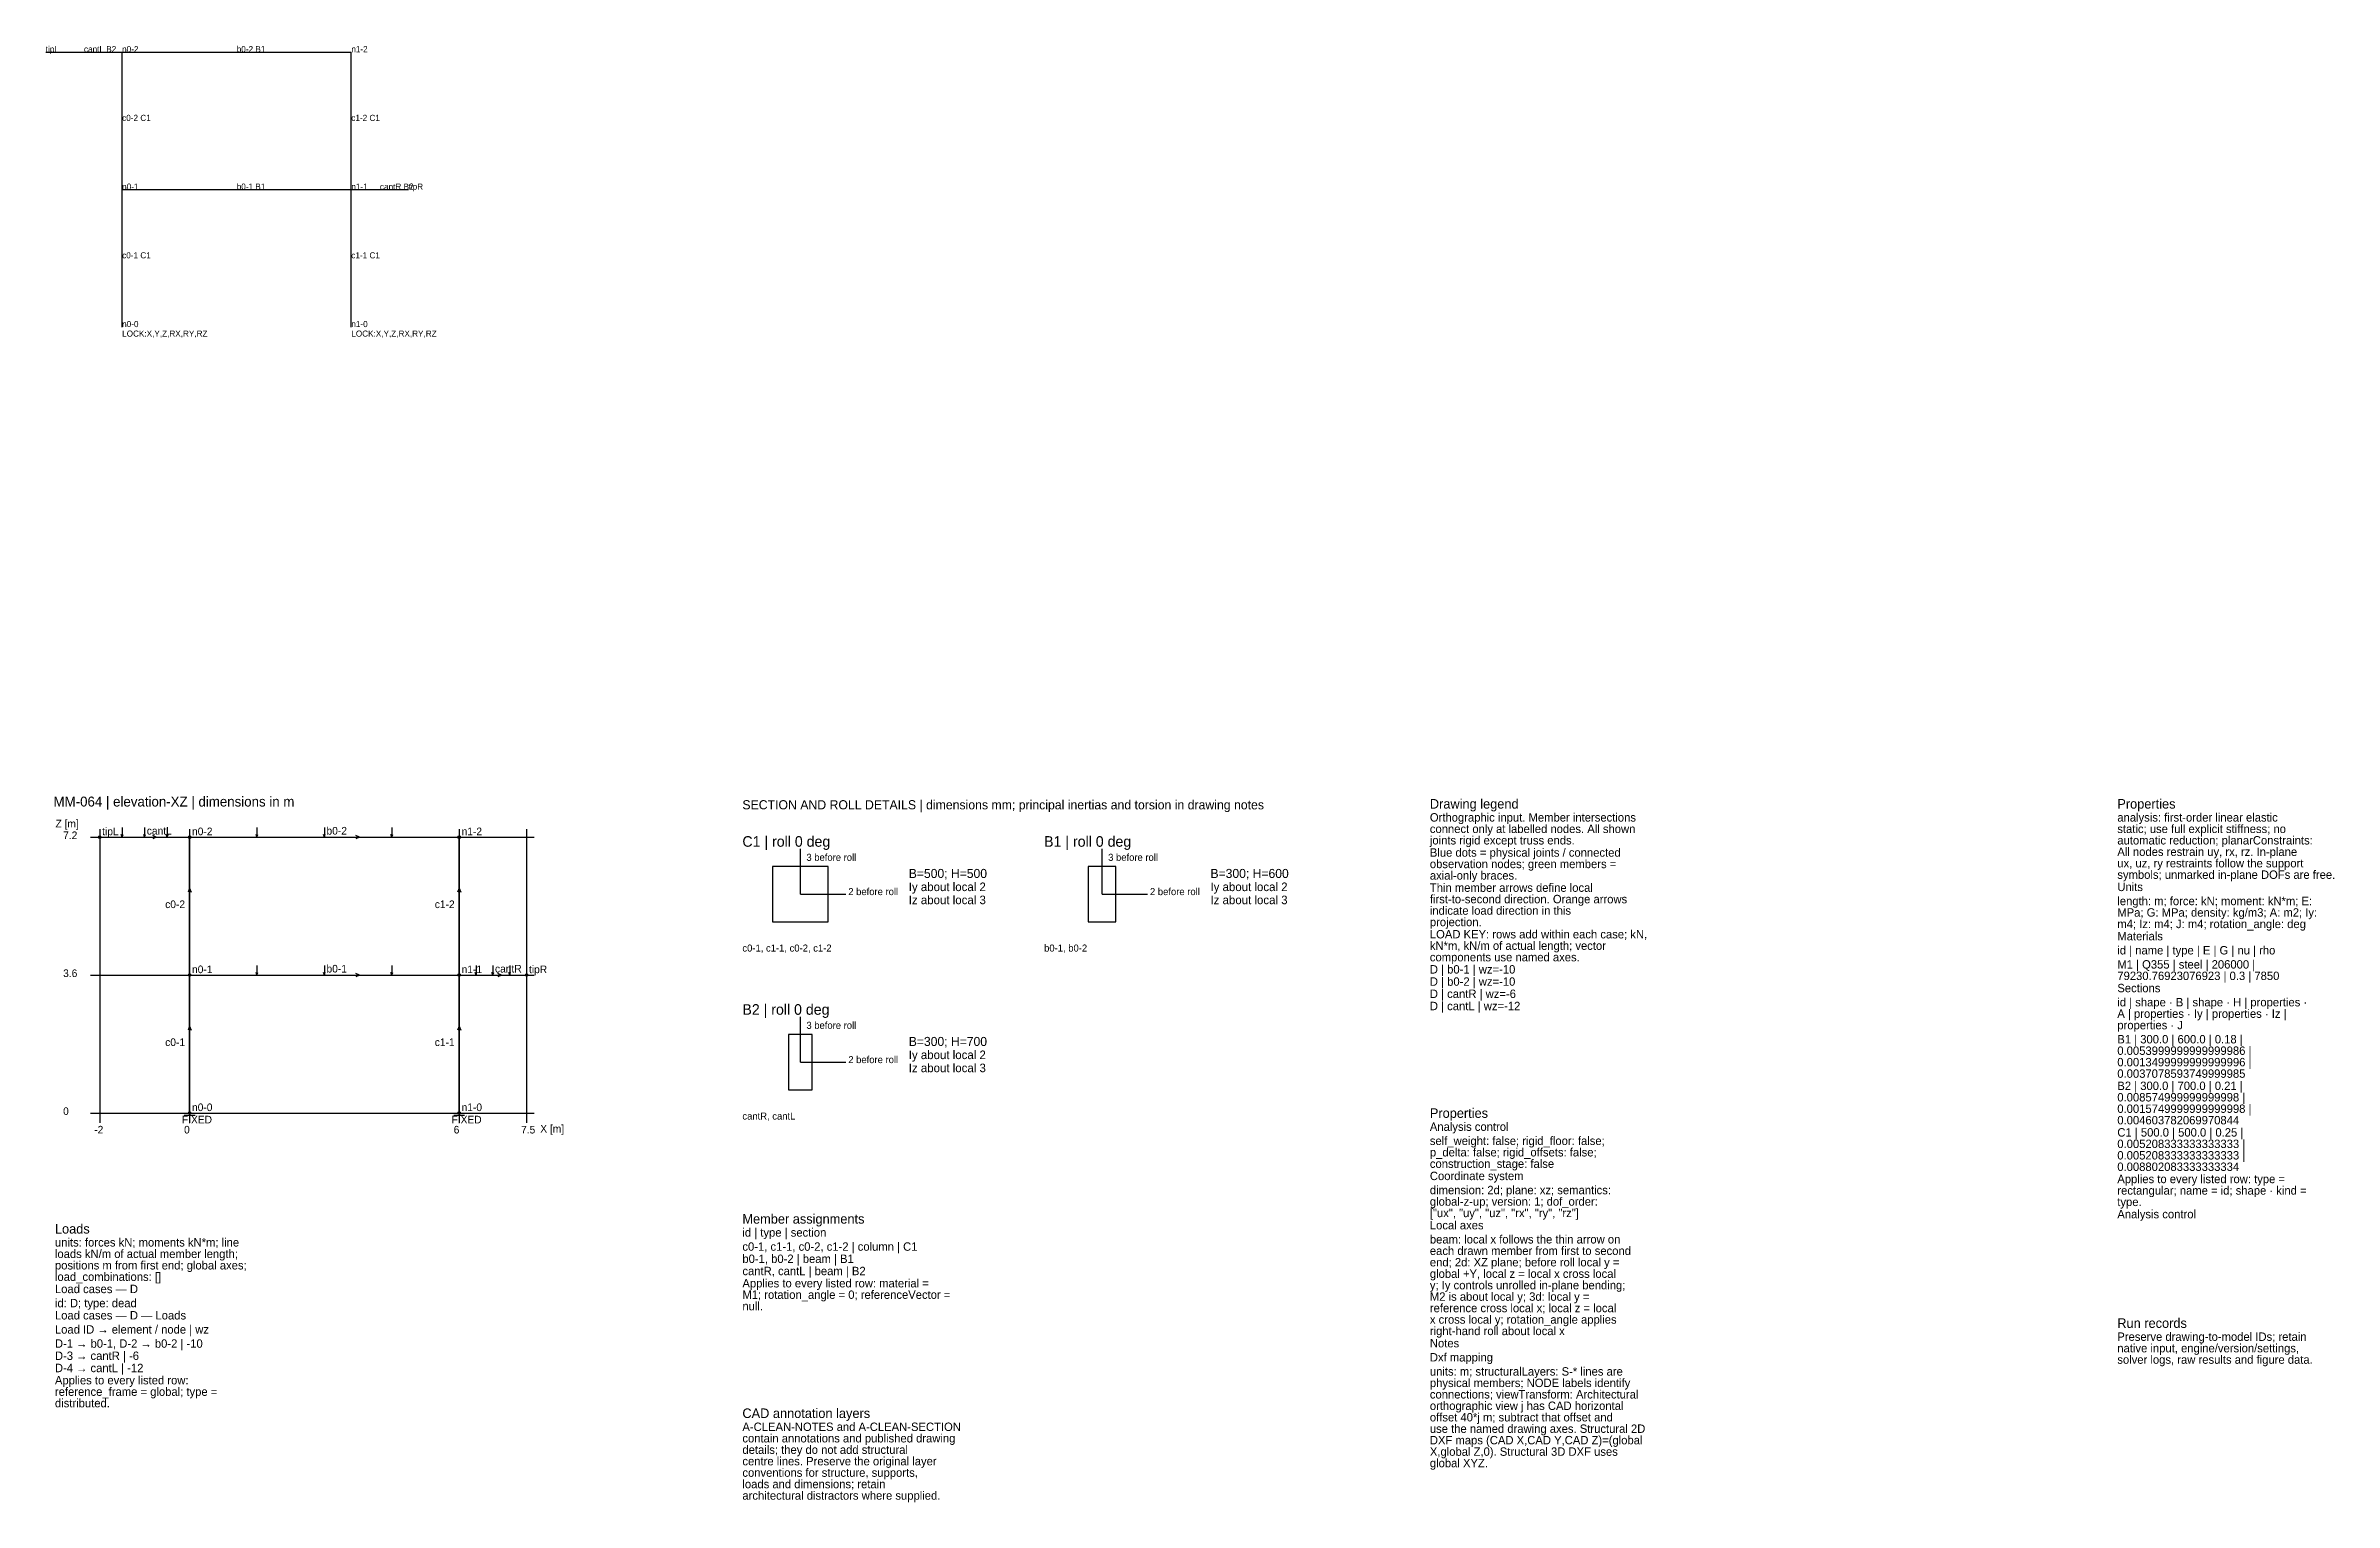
# Model space of a CAD drawing. Extents: x -2 to 57.9, y -30.8 to 7.4.
import ezdxf

# ---------------------------------------------------------------- set-up
doc = ezdxf.new("R2010")
doc.units = 0

msp = doc.modelspace()

# ---------------------------------------------------------------- linework, layer by layer
at = {"layer": 'A-CLEAN-SECTION'}
for p, q in [((-0.58748, -13.1459), (-0.58748, -20.8384)), ((0.00074, -13.1034), (0.00074, -13.3584)), ((0.58895, -13.1034), (0.58895, -13.3584)), ((1.17717, -13.1034), (1.17717, -13.3584)), ((1.76538, -13.1459), (1.76538, -20.8384)), ((3.53002, -13.1034), (3.53002, -13.3584)), ((5.29467, -13.1034), (5.29467, -13.3584)), ((7.05932, -13.1034), (7.05932, -13.3584)), ((8.82395, -13.1459), (8.82395, -20.8384)), ((10.5886, -13.1459), (10.5886, -20.8384)), ((-0.82697, -13.3584), (10.78817, -13.3584)), ((-0.58748, -13.3584), (1.76538, -13.3584)), ((0.00074, -13.3584), (-0.02321, -13.2904)), ((0.00074, -13.3584), (0.02468, -13.2904)), ((0.58895, -13.3584), (0.565, -13.2904)), ((0.58895, -13.3584), (0.6129, -13.2904)), ((0.89482, -13.3584), (0.79902, -13.3159)), ((0.89482, -13.3584), (0.79902, -13.4009)), ((1.17717, -13.3584), (1.15322, -13.2904)), ((1.17717, -13.3584), (1.20112, -13.2904)), ((1.76538, -16.9709), (1.76538, -13.3584)), ((1.76538, -13.3584), (8.82395, -13.3584)), ((3.53002, -13.3584), (3.50607, -13.2904)), ((3.53002, -13.3584), (3.55397, -13.2904)), ((5.29467, -13.3584), (5.27072, -13.2904)), ((5.29467, -13.3584), (5.31862, -13.2904)), ((6.21228, -13.3584), (6.11649, -13.3159)), ((6.21228, -13.3584), (6.11649, -13.4009)), ((7.05932, -13.3584), (7.03536, -13.2904)), ((7.05932, -13.3584), (7.08326, -13.2904)), ((8.82395, -16.9709), (8.82395, -13.3584)), ((17.758, -14.85), (17.758, -13.662)), ((25.658, -14.85), (25.658, -13.662)), ((18.484, -14.124), (17.032, -14.124)), ((17.032, -14.124), (17.032, -15.576)), ((18.484, -15.576), (18.484, -14.124)), ((26.021, -14.124), (25.295, -14.124)), ((25.295, -14.124), (25.295, -15.576)), ((26.021, -15.576), (26.021, -14.124)), ((1.76538, -14.69502), (1.72546, -14.79702)), ((1.76538, -14.69502), (1.8053, -14.79702)), ((8.82395, -14.69502), (8.78404, -14.79702)), ((8.82395, -14.69502), (8.86387, -14.79702)), ((17.758, -14.85), (18.946, -14.85)), ((25.658, -14.85), (26.846, -14.85)), ((17.032, -15.576), (18.484, -15.576)), ((25.295, -15.576), (26.021, -15.576)), ((3.53002, -16.7159), (3.53002, -16.9709)), ((5.29467, -16.7159), (5.29467, -16.9709)), ((7.05932, -16.7159), (7.05932, -16.9709)), ((9.26512, -16.7159), (9.26512, -16.9709)), ((9.70629, -16.7159), (9.70629, -16.9709)), ((10.14744, -16.7159), (10.14744, -16.9709)), ((-0.82697, -16.9709), (10.78817, -16.9709)), ((1.76538, -20.5834), (1.76538, -16.9709)), ((1.76538, -16.9709), (8.82395, -16.9709)), ((3.53002, -16.9709), (3.50607, -16.9029)), ((3.53002, -16.9709), (3.55397, -16.9029)), ((5.29467, -16.9709), (5.27072, -16.9029)), ((5.29467, -16.9709), (5.31862, -16.9029)), ((6.21228, -16.9709), (6.11649, -16.9284)), ((6.21228, -16.9709), (6.11649, -17.0134)), ((7.05932, -16.9709), (7.03536, -16.9029)), ((7.05932, -16.9709), (7.08326, -16.9029)), ((8.82395, -20.5834), (8.82395, -16.9709)), ((8.82395, -16.9709), (10.5886, -16.9709)), ((9.26512, -16.9709), (9.24117, -16.9029)), ((9.26512, -16.9709), (9.28907, -16.9029)), ((9.70629, -16.9709), (9.68233, -16.9029)), ((9.70629, -16.9709), (9.73023, -16.9029)), ((9.93568, -16.9709), (9.83989, -16.9284)), ((9.93568, -16.9709), (9.83989, -17.0134)), ((10.14744, -16.9709), (10.12349, -16.9029)), ((10.14744, -16.9709), (10.17139, -16.9029)), ((1.76538, -18.30752), (1.72546, -18.40952)), ((1.76538, -18.30752), (1.8053, -18.40952)), ((8.82395, -18.30752), (8.78404, -18.40952)), ((8.82395, -18.30752), (8.86387, -18.40952)), ((18.06914, -18.524), (17.44686, -18.524)), ((17.44686, -18.524), (17.44686, -19.976)), ((17.758, -19.25), (17.758, -18.062)), ((18.06914, -19.976), (18.06914, -18.524)), ((17.758, -19.25), (18.946, -19.25)), ((17.44686, -19.976), (18.06914, -19.976)), ((-0.82697, -20.5834), (10.78817, -20.5834)), ((1.62169, -20.6429), (1.90907, -20.6429)), ((8.68026, -20.6429), (8.96764, -20.6429))]:
    msp.add_line(p, q, dxfattribs=at)
for centre in [(-0.58748, -13.3584), (1.76538, -13.3584), (8.82395, -13.3584), (1.76538, -16.9709), (8.82395, -16.9709), (10.5886, -16.9709), (1.76538, -20.5834), (8.82395, -20.5834)]:
    msp.add_circle(centre, 0.03193, dxfattribs=at)
at = {"layer": 'S-BEAM'}
for p, q in [((-2, 7.2), (0, 7.2)), ((0, 7.2), (6, 7.2)), ((0, 3.6), (6, 3.6)), ((6, 3.6), (7.5, 3.6))]:
    msp.add_line(p, q, dxfattribs=at)
at = {"layer": 'S-COLUMN'}
for p, q in [((0, 3.6), (0, 7.2)), ((6, 3.6), (6, 7.2)), ((0, 0), (0, 3.6)), ((6, 0), (6, 3.6))]:
    msp.add_line(p, q, dxfattribs=at)

# ---------------------------------------------------------------- texts
at = {"layer": 'A-CLEAN-NOTES'}
for s, height, p in [('Properties', 0.25, (52.24, -12.61)), ('static; use full explicit stiffness; no', 0.22, (52.24, -13.25)), ('analysis: first-order linear elastic', 0.22, (52.24, -12.95)), ('All nodes restrain uy, rx, rz. In-plane', 0.22, (52.24, -13.85)), ('automatic reduction; planarConstraints:', 0.22, (52.24, -13.55)), ('symbols; unmarked in-plane DOFs are free.', 0.22, (52.24, -14.45)), ('ux, uz, ry restraints follow the support', 0.22, (52.24, -14.15)), ('length: m; force: kN; moment: kN*m; E:', 0.22, (52.24, -15.14)), ('Units', 0.22, (52.24, -14.77)), ('m4; Iz: m4; J: m4; rotation_angle: deg', 0.22, (52.24, -15.74)), ('MPa; G: MPa; density: kg/m3; A: m2; Iy:', 0.22, (52.24, -15.44)), ('Materials', 0.22, (52.24, -16.06)), ('id | name | type | E | G | nu | rho', 0.22, (52.24, -16.43)), ('M1 | Q355 | steel | 206000 |', 0.22, (52.24, -16.8)), ('Sections', 0.22, (52.24, -17.42)), ('79230.76923076923 | 0.3 | 7850', 0.22, (52.24, -17.1)), ('A | properties · Iy | properties · Iz |', 0.22, (52.24, -18.09)), ('id | shape · B | shape · H | properties ·', 0.22, (52.24, -17.79)), ('properties · J', 0.22, (52.24, -18.39)), ('B1 | 300.0 | 600.0 | 0.18 |', 0.22, (52.24, -18.76)), ('0.0053999999999999986 |', 0.22, (52.24, -19.06)), ('0.0013499999999999996 |', 0.22, (52.24, -19.36)), ('0.0037078593749999985', 0.22, (52.24, -19.66)), ('B2 | 300.0 | 700.0 | 0.21 |', 0.22, (52.24, -19.98)), ('0.008574999999999998 |', 0.22, (52.24, -20.28)), ('0.0015749999999999998 |', 0.22, (52.24, -20.58)), ('Analysis control', 0.22, (34.24, -21.05)), ('Properties', 0.25, (34.24, -20.71)), ('0.004603782069970844', 0.22, (52.24, -20.88)), ('C1 | 500.0 | 500.0 | 0.25 |', 0.22, (52.24, -21.2)), ('self_weight: false; rigid_floor: false;', 0.22, (34.24, -21.42)), ('p_delta: false; rigid_offsets: false;', 0.22, (34.24, -21.72)), ('0.005208333333333333 |', 0.22, (52.24, -21.5)), ('0.005208333333333333 |', 0.22, (52.24, -21.8)), ('construction_stage: false', 0.22, (34.24, -22.02)), ('Coordinate system', 0.22, (34.24, -22.34)), ('0.008802083333333334', 0.22, (52.24, -22.1)), ('dimension: 2d; plane: xz; semantics:', 0.22, (34.24, -22.71)), ('Applies to every listed row: type =', 0.22, (52.24, -22.42)), ('rectangular; name = id; shape · kind =', 0.22, (52.24, -22.72)), ('Member assignments', 0.25, (16.24, -23.48)), ('global-z-up; version: 1; dof_order:', 0.22, (34.24, -23.01)), ('["ux", "uy", "uz", "rx", "ry", "rz"]', 0.22, (34.24, -23.31)), ('Analysis control', 0.22, (52.24, -23.34)), ('type.', 0.22, (52.24, -23.02)), ('units: forces kN; moments kN*m; line', 0.22, (-1.76, -24.08)), ('Loads', 0.25, (-1.76, -23.74)), ('c0-1, c1-1, c0-2, c1-2 | column | C1', 0.22, (16.24, -24.19)), ('id | type | section', 0.22, (16.24, -23.82)), ('beam: local x follows the thin arrow on', 0.22, (34.24, -24)), ('Local axes', 0.22, (34.24, -23.63)), ('positions m from first end; global axes;', 0.22, (-1.76, -24.68)), ('loads kN/m of actual member length;', 0.22, (-1.76, -24.38)), ('b0-1, b0-2 | beam | B1', 0.22, (16.24, -24.51)), ('each drawn member from first to second', 0.22, (34.24, -24.3)), ('end; 2d: XZ plane; before roll local y =', 0.22, (34.24, -24.6)), ('load_combinations: []', 0.22, (-1.76, -24.98)), ('Load cases — D', 0.22, (-1.76, -25.3)), ('Applies to every listed row: material =', 0.22, (16.24, -25.15)), ('cantR, cantL | beam | B2', 0.22, (16.24, -24.83)), ('y; Iy controls unrolled in-plane bending;', 0.22, (34.24, -25.2)), ('global +Y, local z = local x cross local', 0.22, (34.24, -24.9)), ('id: D; type: dead', 0.22, (-1.76, -25.67)), ('Load cases — D — Loads', 0.22, (-1.76, -25.99)), ('null.', 0.22, (16.24, -25.75)), ('M1; rotation_angle = 0; referenceVector =', 0.22, (16.24, -25.45)), ('reference cross local x; local z = local', 0.22, (34.24, -25.8)), ('M2 is about local y; 3d: local y =', 0.22, (34.24, -25.5)), ('Load ID → element / node | wz', 0.22, (-1.76, -26.36)), ('x cross local y; rotation_angle applies', 0.22, (34.24, -26.1)), ('right-hand roll about local x', 0.22, (34.24, -26.4)), ('Preserve drawing-to-model IDs; retain', 0.22, (52.24, -26.55)), ('Run records', 0.25, (52.24, -26.21)), ('D-1 → b0-1, D-2 → b0-2 | -10', 0.22, (-1.76, -26.73)), ('D-3 → cantR | -6', 0.22, (-1.76, -27.05)), ('Notes', 0.22, (34.24, -26.72)), ('Dxf mapping', 0.22, (34.24, -27.09)), ('solver logs, raw results and figure data.', 0.22, (52.24, -27.15)), ('native input, engine/version/settings,', 0.22, (52.24, -26.85)), ('Applies to every listed row:', 0.22, (-1.76, -27.69)), ('D-4 → cantL | -12', 0.22, (-1.76, -27.37)), ('physical members; NODE labels identify', 0.22, (34.24, -27.76)), ('units: m; structuralLayers: S-* lines are', 0.22, (34.24, -27.46)), ('distributed.', 0.22, (-1.76, -28.29)), ('reference_frame = global; type =', 0.22, (-1.76, -27.99)), ('orthographic view j has CAD horizontal', 0.22, (34.24, -28.36)), ('connections; viewTransform: Architectural', 0.22, (34.24, -28.06)), ('A-CLEAN-NOTES and A-CLEAN-SECTION', 0.22, (16.24, -28.91)), ('CAD annotation layers', 0.25, (16.24, -28.57)), ('offset 40*j m; subtract that offset and', 0.22, (34.24, -28.66)), ('use the named drawing axes. Structural 2D', 0.22, (34.24, -28.96)), ('details; they do not add structural', 0.22, (16.24, -29.51)), ('contain annotations and published drawing', 0.22, (16.24, -29.21)), ('X,global Z,0). Structural 3D DXF uses', 0.22, (34.24, -29.56)), ('DXF maps (CAD X,CAD Y,CAD Z)=(global', 0.22, (34.24, -29.26)), ('centre lines. Preserve the original layer', 0.22, (16.24, -29.81)), ('conventions for structure, supports,', 0.22, (16.24, -30.11)), ('global XYZ.', 0.22, (34.24, -29.86)), ('architectural distractors where supplied.', 0.22, (16.24, -30.71)), ('loads and dimensions; retain', 0.22, (16.24, -30.41))]:
    msp.add_text(s, height=height, dxfattribs=at).set_placement(p)
at = {"layer": 'A-CLEAN-SECTION'}
for s, height, p in [('MM-064 | elevation-XZ | dimensions in m', 0.26, (-1.796, -12.556)), ('SECTION AND ROLL DETAILS | dimensions mm; principal inertias and torsion in drawing notes', 0.24, (16.24, -12.63)), ('Drawing legend', 0.25, (34.24, -12.61)), ('Z [m]', 0.2, (-1.745, -13.1034)), ('tipL', 0.2, (-0.52362, -13.3074)), ('cantL', 0.2, (0.64483, -13.2904)), ('n0-2', 0.2, (1.82924, -13.3074)), ('b0-2', 0.2, (5.35054, -13.2904)), ('n1-2', 0.2, (8.88782, -13.3074)), ('connect only at labelled nodes. All shown', 0.22, (34.24, -13.25)), ('Orthographic input. Member intersections', 0.22, (34.24, -12.95)), ('7.2', 0.2, (-1.54543, -13.4094)), ('C1 | roll 0 deg', 0.2772, (16.24, -13.6092)), ('B1 | roll 0 deg', 0.2772, (24.14, -13.6092)), ('joints rigid except truss ends.', 0.22, (34.24, -13.55)), ('Blue dots = physical joints / connected', 0.22, (34.24, -13.87)), ('3 before roll', 0.1848, (17.9164, -13.9788)), ('B=500; H=500', 0.2376, (20.596, -14.4276)), ('3 before roll', 0.1848, (25.8164, -13.9788)), ('B=300; H=600', 0.2376, (28.496, -14.4276)), ('observation nodes; green members =', 0.22, (34.24, -14.17)), ('axial-only braces.', 0.22, (34.24, -14.47)), ('2 before roll', 0.1848, (19.012, -14.8764)), ('Iy about local 2', 0.2244, (20.596, -14.7708)), ('Iz about local 3', 0.2244, (20.596, -15.114)), ('2 before roll', 0.1848, (26.912, -14.8764)), ('Iy about local 2', 0.2244, (28.496, -14.7708)), ('Iz about local 3', 0.2244, (28.496, -15.114)), ('first-to-second direction. Orange arrows', 0.22, (34.24, -15.09)), ('Thin member arrows define local', 0.22, (34.24, -14.79)), ('c0-2', 0.2, (1.12675, -15.21565)), ('c1-2', 0.2, (8.18532, -15.21565)), ('projection.', 0.22, (34.24, -15.69)), ('indicate load direction in this', 0.22, (34.24, -15.39)), ('c0-1, c1-1, c0-2, c1-2', 0.1848, (16.24, -16.3548)), ('b0-1, b0-2', 0.1848, (24.14, -16.3548)), ('kN*m, kN/m of actual length; vector', 0.22, (34.24, -16.31)), ('LOAD KEY: rows add within each case; kN,', 0.22, (34.24, -16.01)), ('n0-1', 0.2, (1.82924, -16.9199)), ('b0-1', 0.2, (5.35054, -16.9029)), ('n1-1', 0.2, (8.88782, -16.9199)), ('cantR', 0.2, (9.76216, -16.9029)), ('tipR', 0.2, (10.65246, -16.9199)), ('components use named axes.', 0.22, (34.24, -16.61)), ('D | b0-1 | wz=-10', 0.22, (34.24, -16.93)), ('3.6', 0.2, (-1.54543, -17.0219)), ('D | b0-2 | wz=-10', 0.22, (34.24, -17.25)), ('D | cantR | wz=-6', 0.22, (34.24, -17.57)), ('B2 | roll 0 deg', 0.2772, (16.24, -18.0092)), ('D | cantL | wz=-12', 0.22, (34.24, -17.89)), ('3 before roll', 0.1848, (17.9164, -18.3788)), ('c0-1', 0.2, (1.12675, -18.82815)), ('c1-1', 0.2, (8.18532, -18.82815)), ('2 before roll', 0.1848, (19.012, -19.2764)), ('B=300; H=700', 0.2376, (20.596, -18.8276)), ('Iy about local 2', 0.2244, (20.596, -19.1708)), ('Iz about local 3', 0.2244, (20.596, -19.514)), ('n0-0', 0.2, (1.82924, -20.5324)), ('n1-0', 0.2, (8.88782, -20.5324)), ('0', 0.2, (-1.54543, -20.6344)), ('-2', 0.2, (-0.73117, -21.1189)), ('FIXED', 0.2, (1.56581, -20.8554)), ('0', 0.2, (1.62169, -21.1189)), ('FIXED', 0.2, (8.62438, -20.8554)), ('6', 0.2, (8.68026, -21.1189)), ('7.5', 0.2, (10.44491, -21.1189)), ('X [m]', 0.2, (10.94783, -21.0934)), ('cantR, cantL', 0.1848, (16.24, -20.7548))]:
    msp.add_text(s, height=height, dxfattribs=at).set_placement(p)
at = {"layer": 'ANNOTATION'}
for s, p in [('cantL B2', (-1, 7.2)), ('b0-2 B1', (3, 7.2)), ('c0-2 C1', (0, 5.4)), ('c1-2 C1', (6, 5.4)), ('b0-1 B1', (3, 3.6)), ('cantR B2', (6.75, 3.6)), ('c0-1 C1', (0, 1.8)), ('c1-1 C1', (6, 1.8))]:
    msp.add_text(s, height=0.16, dxfattribs=at).set_placement(p)
at = {"layer": 'NODE'}
for s, p in [('tipL', (-2, 7.2)), ('n0-2', (0, 7.2)), ('n1-2', (6, 7.2)), ('n0-1', (0, 3.6)), ('n1-1', (6, 3.6)), ('tipR', (7.5, 3.6)), ('n0-0', (0, 0)), ('n1-0', (6, 0))]:
    msp.add_text(s, height=0.16, dxfattribs=at).set_placement(p)
at = {"layer": 'SUPPORT'}
for p in [(0, -0.25), (6, -0.25)]:
    msp.add_text('LOCK:X,Y,Z,RX,RY,RZ', height=0.16, dxfattribs=at).set_placement(p)

doc.saveas('drawing.dxf')
